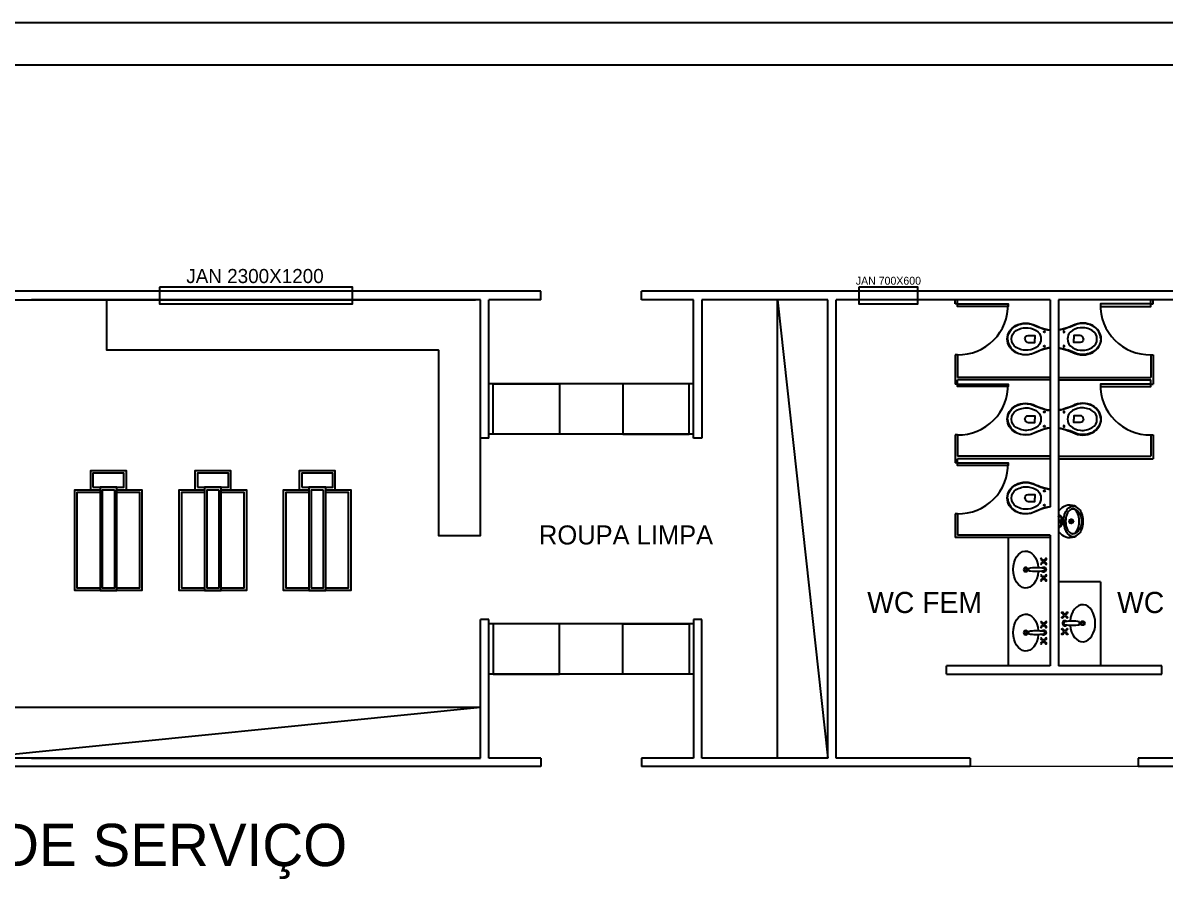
# Model space of a CAD drawing. Header units: millimetres. Extents: x -18806 to 201070, y -25046 to 92854.
# Drawn here: x 67448 to 81049, y -1825 to 8372 of the extents above; entities that cross this region are included whole.
import ezdxf
from ezdxf.enums import TextEntityAlignment as Align

# ---------------------------------------------------------------- set-up
doc = ezdxf.new("R2010")
doc.units = ezdxf.units.MM
doc.header["$LTSCALE"] = 50
doc.layers.add('1', color=1, linetype='Continuous', lineweight=9)
doc.styles.add('2', font='stylu.ttf', dxfattribs={"height": 0.35})

# ---------------------------------------------------------------- blocks, each defined once
blk = doc.blocks.new('CubaElip02')
for p, q in [((-0.113, 0.425), (-0.125, 0.438)), ((-0.113, 0.41), (-0.125, 0.397)), ((-0.107, 0.431), (-0.12, 0.443)), ((-0.093, 0.431), (-0.091, 0.431)), ((-0.091, 0.431), (-0.079, 0.443)), ((-0.086, 0.425), (-0.073, 0.438)), ((-0.086, 0.41), (-0.073, 0.397)), ((0.083, 0.425), (0.071, 0.438)), ((0.083, 0.41), (0.071, 0.397)), ((0.089, 0.431), (0.076, 0.443)), ((0.091, 0.431), (0.088, 0.431)), ((0.105, 0.431), (0.117, 0.443)), ((0.11, 0.425), (0.123, 0.438)), ((0.11, 0.41), (0.123, 0.397)), ((-0.107, 0.404), (-0.12, 0.392)), ((-0.093, 0.404), (-0.091, 0.404)), ((-0.091, 0.404), (-0.079, 0.392)), ((0.089, 0.404), (0.076, 0.392)), ((0.091, 0.404), (0.088, 0.404)), ((0.105, 0.404), (0.117, 0.392)), ((-0.018, 0.242), (0.017, 0.242))]:
    blk.add_line(p, q)
for centre, radius in [((-0.128, 0.446), 0.0075), ((-0.099, 0.417), 0.015), ((-0.071, 0.446), 0.0075), ((0.068, 0.446), 0.0075), ((0.097, 0.417), 0.015), ((0.125, 0.446), 0.0075), ((-0.128, 0.389), 0.0075), ((-0.071, 0.389), 0.0075), ((0.068, 0.389), 0.0075), ((0.125, 0.389), 0.0075), ((0, 0.205), 0.025), ((0, 0.205), 0.015)]:
    blk.add_circle(centre, radius)
for centre, radius, start, end in [((0, 0.417), 0.03, 313.8044, 226.1956), ((0.489, 0.329), 0.514, 170.2018, 189.7982), ((0, 0.417), 0.0175, 0, 180), ((-0.489, 0.329), 0.514, 350.2018, 9.7982)]:
    blk.add_arc(centre, radius, start, end)
blk.add_ellipse((0, 0.205), major_axis=(0.22, 0), ratio=0.681818, start_param=1.682795, end_param=7.743674)
blk = doc.blocks.new('vaso01')
blk.add_line((0.1, -0.106), (0.1, 0.106))
for points in [[(0.1, 0.106, 0.023796), (0.16, 0.12, 0.018927), (0.27, 0.159, -0.257438), (0.51, 0.159, -0.262599), (0.61, 0, -0.262599), (0.51, -0.159, -0.257438), (0.27, -0.159, 0.018927), (0.16, -0.12, 0.023796), (0.1, -0.106)], [(0.605, 0, 0.245706), (0.518, 0.149, 0.211829), (0.322, 0.175, -0.019478), (0.21, 0.131, -0.023819)], [(0.101, 0.103, -0.000483), (0.1, 0.103, 0.304021)], [(0.605, 0, -0.245706), (0.518, -0.149, -0.211829), (0.322, -0.175, 0.019478), (0.21, -0.131, 0.023819)], [(0.398, 0, 0.416941), (0.36, 0.041), (0.282, 0.041), (0.282, 0)], [(0.398, 0, -0.416941), (0.36, -0.041), (0.282, -0.041), (0.282, 0)], [(0.101, -0.103, 0.000483), (0.1, -0.103, -0.304021)]]:
    blk.add_lwpolyline(points, format="xyb")
blk.add_lwpolyline([(0.209, 0, -0.20562), (0.24, 0.081, -0.160662), (0.36, 0.133, -0.164706), (0.502, 0.1, -0.27871), (0.559, 0, -0.27871), (0.502, -0.1, -0.164706), (0.36, -0.133, -0.160662), (0.24, -0.081, -0.20562)], format="xyb", close=True)
for centre in [(0.167, 0.085), (0.167, -0.085)]:
    blk.add_circle(centre, 0.0075)
for centre, start, end in [((0.009, 0.686), 278.9297, 289.9056), ((0.009, -0.686), 70.0944, 81.0703)]:
    blk.add_arc(centre, 0.59, start, end)
blk = doc.blocks.new('Mictorio01')
for points in [[(0, -0.294), (0.002, -0.294, 0.008051), (0.034, -0.293, 0.08407), (0.078, -0.285, 0.022672), (0.106, -0.272, 0.027927), (0.132, -0.258, 0.144523), (0.183, -0.193, 0.34805), (0.12, -0.003, 0.162816), (0.111, 0), (0, 0), (-0.111, 0, 0.162816), (-0.12, -0.003, 0.34805), (-0.183, -0.193, 0.144523), (-0.132, -0.258, 0.027927), (-0.106, -0.272, 0.022672), (-0.078, -0.285, 0.08407), (-0.034, -0.293, 0.008051), (-0.002, -0.294)], [(0, -0.247), (0.008, -0.247, 0.102017), (0.09, -0.231, 0.100634), (0.137, -0.2, 0.31043), (0.144, -0.159, 0.029837), (0.143, -0.153, 0.193887), (0.08, -0.101, 0.096635), (0, -0.086, 0.096635), (-0.08, -0.101, 0.193887), (-0.143, -0.153, 0.029837), (-0.144, -0.159, 0.31043), (-0.137, -0.2, 0.100634), (-0.09, -0.231, 0.102017), (-0.008, -0.247)]]:
    blk.add_lwpolyline(points, format="xyb", close=True)
for points in [[(-0.053, 0, 0.473116), (-0.056, -0.005), (-0.052, -0.025, 0.362542), (-0.043, -0.032), (-0.029, -0.033, -0.564769), (-0.023, -0.039)], [(0.053, 0, -0.473116), (0.056, -0.005), (0.052, -0.025, -0.362542), (0.043, -0.032), (0.029, -0.033, 0.564769), (0.023, -0.039)], [(-0.016, -0.064, 0.100603), (-0.1, -0.082, 0.114611), (-0.161, -0.123, 0.309836), (-0.175, -0.21, 0.309836)], [(-0.081, -0.002), (-0.057, -0.034, 0.1805), (-0.045, -0.041), (-0.032, -0.043, -0.35029), (-0.026, -0.048, 0.252034), (-0.019, -0.063)], [(0.016, -0.064, -0.100603), (0.1, -0.082, -0.114611), (0.161, -0.123, -0.309836), (0.175, -0.21, -0.309836)], [(0.081, -0.002), (0.057, -0.034, -0.1805), (0.045, -0.041), (0.032, -0.043, 0.35029), (0.026, -0.048, -0.252034), (0.019, -0.063)], [(0.146, -0.161), (0.147, -0.165, -0.189039), (0.145, -0.197, -0.189014), (0.08, -0.26, -0.116802), (0, -0.275, -0.116802), (-0.08, -0.26, -0.189014), (-0.145, -0.197, -0.189039), (-0.147, -0.165), (-0.146, -0.161)]]:
    blk.add_lwpolyline(points, format="xyb")
for centre, radius in [((0, -0.046), 0.024), ((-0.017, -0.136), 0.0035), ((0, -0.046), 0.0075), ((0, -0.129), 0.0035), ((0.016, -0.135), 0.0035), ((-0.024, -0.153), 0.0035), ((-0.016, -0.169), 0.0035), ((0, -0.152), 0.0035), ((0, -0.176), 0.0035), ((0.017, -0.168), 0.0035), ((0.023, -0.152), 0.0035)]:
    blk.add_circle(centre, radius)

msp = doc.modelspace()

# ---------------------------------------------------------------- linework, layer by layer
at = {"color": 6}
msp.add_line((113170.809, 8372.2), (55900.809, 8372.2), dxfattribs=at)
at = {"color": 3}
for p, q in [((56100.809, 7872.2), (112970.809, 7872.2)), ((79178.27, 2242.04), (79178.27, 717.6)), ((80278.27, 1717.6), (79778.27, 1717.6)), ((80278.27, 1717.6), (80278.27, 717.6))]:
    msp.add_line(p, q, dxfattribs=at)
at = {"color": 5}
for p, q in [((73615.149, 5175.36), (59599.279, 5175.36)), ((73615.149, 5075.36), (73615.149, 5175.36)), ((77133.09, 5175.36), (74815.149, 5175.36)), ((74815.149, 5075.36), (74815.149, 5175.36)), ((95507.09, 5175.36), (77133.09, 5175.36)), ((66897.208, 5075.36), (72837.208, 5075.36)), ((72897.208, 5075.36), (67549.549, 5075.36)), ((72897.208, 3425.36), (72897.208, 5075.36)), ((72997.208, 3425.36), (72997.208, 5075.36)), ((73615.149, 5075.36), (72997.208, 5075.36)), ((75433.09, 5075.36), (74815.149, 5075.36)), ((75433.09, 3425.36), (75433.09, 5075.36)), ((77033.09, 5075.36), (75533.09, 5075.36)), ((75533.09, 5075.36), (75533.09, 3425.36)), ((77033.09, -382.4), (77033.09, 5075.36)), ((77133.09, -382.4), (77133.09, 5075.36)), ((79678.27, 5075.36), (77133.09, 5075.36)), ((79678.27, 5075.36), (79678.27, 2607.749)), ((82323.449, 5075.36), (79778.27, 5075.36)), ((79778.27, 5075.36), (79778.27, 2547.882)), ((79778.27, 5075.36), (79778.27, 2547.882)), ((72997.208, 3425.36), (72897.208, 3425.36)), ((75533.09, 3425.36), (75433.09, 3425.36)), ((79778.27, 2489.436), (79778.27, 717.6)), ((79778.27, 2489.436), (79778.27, 717.6)), ((79678.27, 2272.04), (79678.27, 717.6)), ((72897.208, -382.4), (72897.208, 1267.6)), ((72997.208, 1267.6), (72897.208, 1267.6)), ((72997.208, -382.4), (72997.208, 1267.6)), ((75433.09, 1267.6), (75433.09, -382.4)), ((75533.09, 1267.6), (75433.09, 1267.6)), ((75533.09, -382.4), (75533.09, 1267.6)), ((78447.77, 617.6), (78447.77, 717.6)), ((79678.27, 717.6), (78447.77, 717.6)), ((81008.77, 717.6), (79778.27, 717.6)), ((81008.77, 617.6), (81008.77, 717.6)), ((78447.77, 617.6), (81008.77, 617.6)), ((72897.208, -382.4), (66897.208, -382.4)), ((73615.149, -382.4), (72997.208, -382.4)), ((73615.149, -382.4), (73615.149, -482.4)), ((75433.09, -382.4), (74815.149, -382.4)), ((74815.149, -382.4), (74815.149, -482.4)), ((77033.09, -382.4), (75533.09, -382.4)), ((78728.27, -382.4), (77133.09, -382.4)), ((78728.27, -382.4), (78728.27, -482.4)), ((82323.449, -382.4), (80728.27, -382.4)), ((80728.27, -382.4), (80728.27, -482.4)), ((73615.149, -482.4), (56500.809, -482.4)), ((78728.27, -482.4), (74815.149, -482.4)), ((82323.449, -482.4), (80728.27, -482.4))]:
    msp.add_line(p, q, dxfattribs=at)
at = {"color": 2}
for p, q in [((76433.09, -382.4), (76433.09, 5075.36)), ((76433.09, 5075.36), (77033.09, -382.4)), ((78548.27, 5025), (78548.27, 5075.36)), ((78578.27, 5025), (78578.27, 5075.36)), ((80878.27, 5025), (80878.27, 5075.36)), ((80908.27, 5025), (80908.27, 5075.36)), ((78578.27, 5025), (78548.27, 5025)), ((80878.27, 5025), (80908.27, 5025)), ((78548.27, 4419.893), (78548.27, 4070.561)), ((78578.27, 4419.893), (78548.27, 4419.893)), ((78578.27, 4419.893), (78578.27, 4150.92)), ((80878.27, 4419.893), (80878.27, 4150.92)), ((80878.27, 4419.893), (80908.27, 4419.893)), ((80908.27, 4419.893), (80908.27, 4070.561)), ((79678.27, 4150.92), (78578.27, 4150.92)), ((79678.27, 4120.92), (78578.27, 4120.92)), ((78578.27, 4070.561), (78578.27, 4120.92)), ((79778.27, 4150.92), (80878.27, 4150.92)), ((79778.27, 4120.92), (80878.27, 4120.92)), ((80878.27, 4070.561), (80878.27, 4120.92)), ((78578.27, 4070.561), (78548.27, 4070.561)), ((80878.27, 4070.561), (80908.27, 4070.561)), ((78578.27, 3465.453), (78548.27, 3465.453)), ((78548.27, 3465.453), (78548.27, 3131.121)), ((78578.27, 3465.453), (78578.27, 3211.48)), ((80878.27, 3465.453), (80908.27, 3465.453)), ((80878.27, 3465.453), (80878.27, 3211.48)), ((80908.27, 3465.453), (80908.27, 3181.48)), ((78578.27, 3131.121), (78548.27, 3131.121)), ((79678.27, 3211.48), (78578.27, 3211.48)), ((79678.27, 3181.48), (78578.27, 3181.48)), ((78578.27, 3131.121), (78578.27, 3181.48)), ((79778.27, 3211.48), (80878.27, 3211.48)), ((79778.27, 3181.48), (80908.27, 3181.48)), ((78548.27, 2526.013), (78548.27, 2242.04)), ((78578.27, 2526.013), (78548.27, 2526.013)), ((78578.27, 2526.013), (78578.27, 2272.04)), ((79678.27, 2242.04), (78548.27, 2242.04)), ((79678.27, 2272.04), (78578.27, 2272.04)), ((72897.208, 217.6), (66897.208, 217.6)), ((72897.208, 217.6), (66897.208, -382.4)), ((72897.208, -382.4), (72897.208, 217.6)), ((67549.549, -382.4), (72897.208, -382.4))]:
    msp.add_line(p, q, dxfattribs=at)
at = {"color": 3}
for points in [[(69073.379, 5225.36), (69073.379, 5025.36), (71373.379, 5025.36), (71373.379, 5225.36)], [(77403.653, 5225.36), (77403.653, 5025.36), (78103.653, 5025.36), (78103.653, 5225.36)], [(78578.27, 5025), (79178.27, 5025), (79178.27, 4995), (78578.27, 4995)], [(80878.27, 5025), (80278.27, 5025), (80278.27, 4995), (80878.27, 4995)], [(78578.27, 4070.561), (79178.27, 4070.561), (79178.27, 4040.561), (78578.27, 4040.561)], [(80878.27, 4070.561), (80278.27, 4070.561), (80278.27, 4040.561), (80878.27, 4040.561)], [(78578.27, 3131.121), (79178.27, 3131.121), (79178.27, 3101.121), (78578.27, 3101.121)]]:
    msp.add_lwpolyline(points, close=True, dxfattribs=at)
at = {"color": 1}
for points in [[(72397.208, 4475.36), (72397.208, 4475.36), (68448.078, 4475.36), (68448.078, 5075.36)], [(72397.208, 4475.36), (72397.208, 2267.6), (72897.208, 2267.6), (72897.208, 4465.777), (72897.208, 4465.777)], [(68567.722, 2812.468), (68866.836, 2812.468), (68866.836, 1612.468), (68066.836, 1612.468), (68066.836, 2812.468), (68367.722, 2812.468)], [(68367.722, 1642.468), (68096.836, 1642.468), (68096.836, 2782.468), (68367.722, 2782.468)], [(68567.722, 2782.468), (68836.836, 2782.468), (68836.836, 1642.468), (68567.722, 1642.468)], [(69810.943, 2812.468), (70110.057, 2812.468), (70110.057, 1612.468), (69310.057, 1612.468), (69310.057, 2812.468), (69610.943, 2812.468)], [(69610.943, 1642.468), (69340.057, 1642.468), (69340.057, 2782.468), (69610.943, 2782.468)], [(69810.943, 2782.468), (70080.057, 2782.468), (70080.057, 1642.468), (69810.943, 1642.468)], [(71054.165, 2812.468), (71353.279, 2812.468), (71353.279, 1612.468), (70553.279, 1612.468), (70553.279, 2812.468), (70854.165, 2812.468)], [(70854.165, 1642.468), (70583.279, 1642.468), (70583.279, 2782.468), (70854.165, 2782.468)], [(71054.165, 2782.468), (71323.279, 2782.468), (71323.279, 1642.468), (71054.165, 1642.468)]]:
    msp.add_lwpolyline(points, dxfattribs=at)
at = {"color": 2}
for points in [[(75433.09, 4075.36), (72997.208, 4075.36)], [(75433.09, 3475.36), (72997.208, 3475.36)], [(68567.722, 2812.468), (68682.342, 2812.468), (68682.342, 3039.233), (68253.102, 3039.233), (68253.102, 2812.468), (68367.722, 2812.468)], [(69810.943, 2812.468), (69925.563, 2812.468), (69925.563, 3039.233), (69496.323, 3039.233), (69496.323, 2812.468), (69610.943, 2812.468)], [(71054.165, 2812.468), (71168.785, 2812.468), (71168.785, 3039.233), (70739.545, 3039.233), (70739.545, 2812.468), (70854.165, 2812.468)], [(75433.09, 1217.6), (72997.208, 1217.6)], [(75433.09, 617.6), (72997.208, 617.6)]]:
    msp.add_lwpolyline(points, dxfattribs=at)
for points in [[(73049.415, 3475.36), (73049.415, 4075.36), (73836.524, 4075.36), (73836.524, 3475.36)], [(75380.884, 3475.36), (75380.884, 4075.36), (74593.774, 4075.36), (74593.774, 3475.36)], [(68283.102, 2842.468), (68652.342, 2842.468), (68652.342, 3009.233), (68283.102, 3009.233)], [(69526.323, 2842.468), (69895.563, 2842.468), (69895.563, 3009.233), (69526.323, 3009.233)], [(70769.545, 2842.468), (71138.785, 2842.468), (71138.785, 3009.233), (70769.545, 3009.233)], [(73049.415, 1217.6), (73049.415, 617.6), (73836.524, 617.6), (73836.524, 1217.6)], [(75380.884, 1217.6), (75380.884, 617.6), (74593.774, 617.6), (74593.774, 1217.6)]]:
    msp.add_lwpolyline(points, close=True, dxfattribs=at)
at = {"color": 3}
for points in [[(68467.722, 2842.468), (68367.722, 2842.468), (68367.722, 1612.468), (68567.722, 1612.468), (68567.722, 2842.468), (68367.722, 2842.468)], [(68537.722, 2812.468), (68537.722, 1642.468), (68397.722, 1642.468), (68397.722, 2812.468), (68537.722, 2812.468)], [(69710.943, 2842.468), (69610.943, 2842.468), (69610.943, 1612.468), (69810.943, 1612.468), (69810.943, 2842.468), (69610.943, 2842.468)], [(69780.943, 2812.468), (69780.943, 1642.468), (69640.943, 1642.468), (69640.943, 2812.468), (69780.943, 2812.468)], [(70954.165, 2842.468), (70854.165, 2842.468), (70854.165, 1612.468), (71054.165, 1612.468), (71054.165, 2842.468), (70854.165, 2842.468)], [(71024.165, 2812.468), (71024.165, 1642.468), (70884.165, 1642.468), (70884.165, 2812.468), (71024.165, 2812.468)]]:
    msp.add_lwpolyline(points, dxfattribs=at)
at = {"color": 1}
for centre, start, end in [((78588.268, 5010), 269.029298, 1.456355), ((80868.271, 5010), 178.543645, 270.970702), ((78588.268, 4055.561), 269.029298, 1.456355), ((80868.271, 4055.561), 178.543645, 270.970702), ((78588.268, 3116.121), 269.029298, 1.456355)]:
    msp.add_arc(centre, 590.192, start, end, dxfattribs=at)
at = {"layer": '1'}
msp.add_line((80728.27, -482.4), (78728.27, -482.4), dxfattribs=at)

# ---------------------------------------------------------------- block references
at = {"color": 6, "yscale": 1000, "zscale": 1000}
for name, p, xscale, rotation in [('vaso01', (79778.27, 4607.629), 1000, 180), ('vaso01', (79678.27, 4607.629), -1000, 180), ('vaso01', (79778.27, 3653.189), 1000, 180), ('vaso01', (79678.27, 3653.189), -1000, 180), ('vaso01', (79778.27, 2713.749), 1000, 180), ('Mictorio01', (79778.27, 2436.382), 1000, 90), ('CubaElip02', (79184.461, 1862.025), -1000, 270), ('CubaElip02', (80272.078, 1223.078), 1000, 90), ('CubaElip02', (79184.461, 1111.21), -1000, 270)]:
    msp.add_blockref(name, p, dxfattribs=dict(at, xscale=xscale, rotation=rotation))

# ---------------------------------------------------------------- texts
at = {"color": 7, "style": '2'}
for s, height, p in [('JAN 2300X1200', 168, (70212.363, 5273.349)), ('JAN 700X600', 94.08, (77754.277, 5254.374)), ('ROUPA LIMPA', 226.8, (74630.468, 2160.812)), ('WC FEM', 252, (78184.913, 1344.117)), ('WC MASC', 252, (81291.562, 1344.117)), ('HALL DE SERVIÇO', 504, (68295.358, -1669.262))]:
    msp.add_text(s, height=height, dxfattribs=at).set_placement(p, align=Align.CENTER)

doc.saveas('drawing.dxf')
